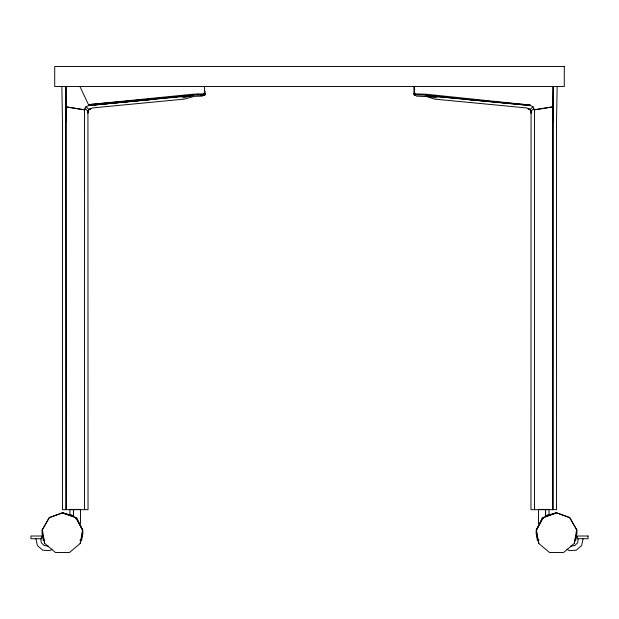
<?xml version="1.0" encoding="UTF-8"?>
<svg xmlns="http://www.w3.org/2000/svg" width="619" height="619" viewBox="0 0 619 619"><rect width="100%" height="100%" fill="white"/><g stroke="black" fill="none" stroke-linecap="round" stroke-linejoin="round"><path stroke-width="0.93" d="M66.001 509.669L65.931 86.536L66.187 509.669M204.402 93.221L205.16 93.794A1.532 1.517 2.8 0 1 203.999 95.241L203.628 93.864L204.402 93.221L204.479 86.536M530.328 109.292L529.988 109.633L528.177 108.573L529.996 109.625L531.017 111.265L531.063 112.975L530.963 509.669L556.543 509.669L556.543 121.162L557.139 86.536M534.491 509.669L534.53 109.834M538.468 523.689L538.499 509.414L548.999 509.414L549.076 514.227L545.563 516.022L545.571 509.414L545.509 516.053L556.543 512.818L569.697 517.608L576.691 529.732L577.001 533.284L574.262 543.521L563.538 552.519L549.54 552.519L538.816 543.521L536.077 533.284L536.387 529.732L543.389 517.608L556.543 512.818L569.735 517.639L576.707 529.833M553.146 121.162L553.502 86.536M414.598 93.221L415.372 93.864L415.001 95.241A1.532 1.517 -2.8 0 1 413.84 93.794L414.598 93.221L414.521 86.536M205.028 93.724L205.059 91.032M42.293 529.833L49.265 517.639L62.457 512.818L75.611 517.608L82.613 529.732L82.923 533.284L80.184 543.521L69.46 552.519L55.462 552.519L44.738 543.521L41.999 533.284L42.309 529.732L49.303 517.608L62.457 512.818L73.491 516.053L73.429 509.414L73.437 516.022L69.924 514.227L70.001 509.414L80.501 509.414L80.532 523.689M205.067 94.893L205.005 95.047M61.861 86.536L62.457 121.162L62.457 509.669L88.037 509.669L87.937 112.975L87.983 111.265L89.004 109.625L90.823 108.573L89.012 109.633L88.672 109.292M203.69 94.839L193.29 95.148L88.873 105.493L86.033 106.654L85.02 108.294L87.983 111.265L87.859 112.898L87.426 110.708M82.551 530.762L81.754 540.108L79.851 540.108M531.063 112.975L531.574 110.708M576.312 534.499L575.832 540.108L574.741 540.108M205.16 93.794L204.626 94.924L203.628 95.287M529.988 109.633L526.668 107.946L434.608 99.102L425.609 96.216M84.803 109.834L66.132 106.863L84.292 109.834L84.803 109.834L85.02 108.294M578.247 538.739L577.651 542.762L574.726 545.587L570.687 546.028M80.184 543.521L82.613 529.732M574.262 543.521L576.691 529.732M583.129 538.739L581.597 545.625L576.227 550.206L569.186 550.639L566.981 549.185M545.563 516.022L556.543 512.818L543.753 517.368L541.989 518.892L536.271 530.452L541.942 518.954L543.335 517.654L542.414 519.264M536.371 529.833L537.764 527.396M540.093 523.326L541.486 520.889M543.753 517.368L541.989 518.892M552.813 509.669L553.069 86.536L552.868 106.863L534.197 109.834L532.967 106.654L529.996 109.625L528.084 108.665M533.98 108.294L531.017 111.265L531.141 112.898L531.017 111.265M52.019 549.185L49.814 550.639L42.773 550.206L37.403 545.625L35.871 538.739M89.012 109.633L92.332 107.946L184.392 99.102L194.49 96.332L202.552 96.123M90.916 108.665L89.004 109.625L86.033 106.654M553.022 514.103L556.543 512.818M182.62 97.848L193.329 95.535L88.873 105.493L154.959 99.218M534.197 109.834L552.868 106.863L552.999 509.669M79.952 86.536L88.471 104.634L193.198 94.196L203.628 93.864M181.034 96.719L193.329 95.535M133.789 100.804L135.708 100.618M140.505 100.17L142.424 99.984M146.27 99.62L148.189 99.435M133.805 100.974L135.723 100.796M140.528 100.355L142.447 100.185M146.285 99.829L148.204 99.659M88.471 104.634L193.29 95.148M416.448 96.123L425.57 96.572M44.259 540.108L43.168 540.108L42.688 534.499M539.149 540.108L537.246 540.108L536.449 530.762M200.363 95.133L202.668 95.148M415.31 94.839L425.71 95.148L530.321 105.091L425.802 94.196L415.372 93.864M436.38 97.848L425.624 96.038L437.966 96.719L425.671 95.535L530.321 105.091M425.671 95.535L530.127 105.493L532.967 106.654M530.127 105.493L464.041 99.218M470.734 99.613L472.645 99.798M476.483 100.177L478.394 100.371M484.143 100.936L486.062 101.129M48.313 546.028L44.274 545.587L41.349 542.762L40.753 538.739M415.372 95.287L414.25 94.8L413.84 93.794M65.978 514.103L62.457 512.818L73.437 516.022M62.457 512.818L75.247 517.368L77.011 518.892L82.729 530.452L77.011 518.892L75.665 517.654L76.586 519.264M77.011 518.892L75.247 517.368M87.983 111.265L87.937 112.975M77.514 520.889L78.907 523.326M81.236 527.396L82.629 529.833M536.387 529.732L538.816 543.521M42.309 529.732L44.738 543.521M413.887 86.536L413.972 93.724M198.103 93.918L198.103 94.885M65.653 86.536L65.854 121.162M84.47 109.834L84.509 509.669M42.471 529.934L42.193 530.452L42.471 529.934M576.807 530.452L576.529 529.934L576.807 530.452M564.28 66.481L54.72 66.481L54.72 86.536L564.28 86.536L564.28 66.481M41.612 536.015L30.95 536.015L30.95 538.739L41.612 538.739L41.612 536.015M588.05 536.015L577.388 536.015L577.388 538.739L588.05 538.739L588.05 536.015"/></g></svg>
